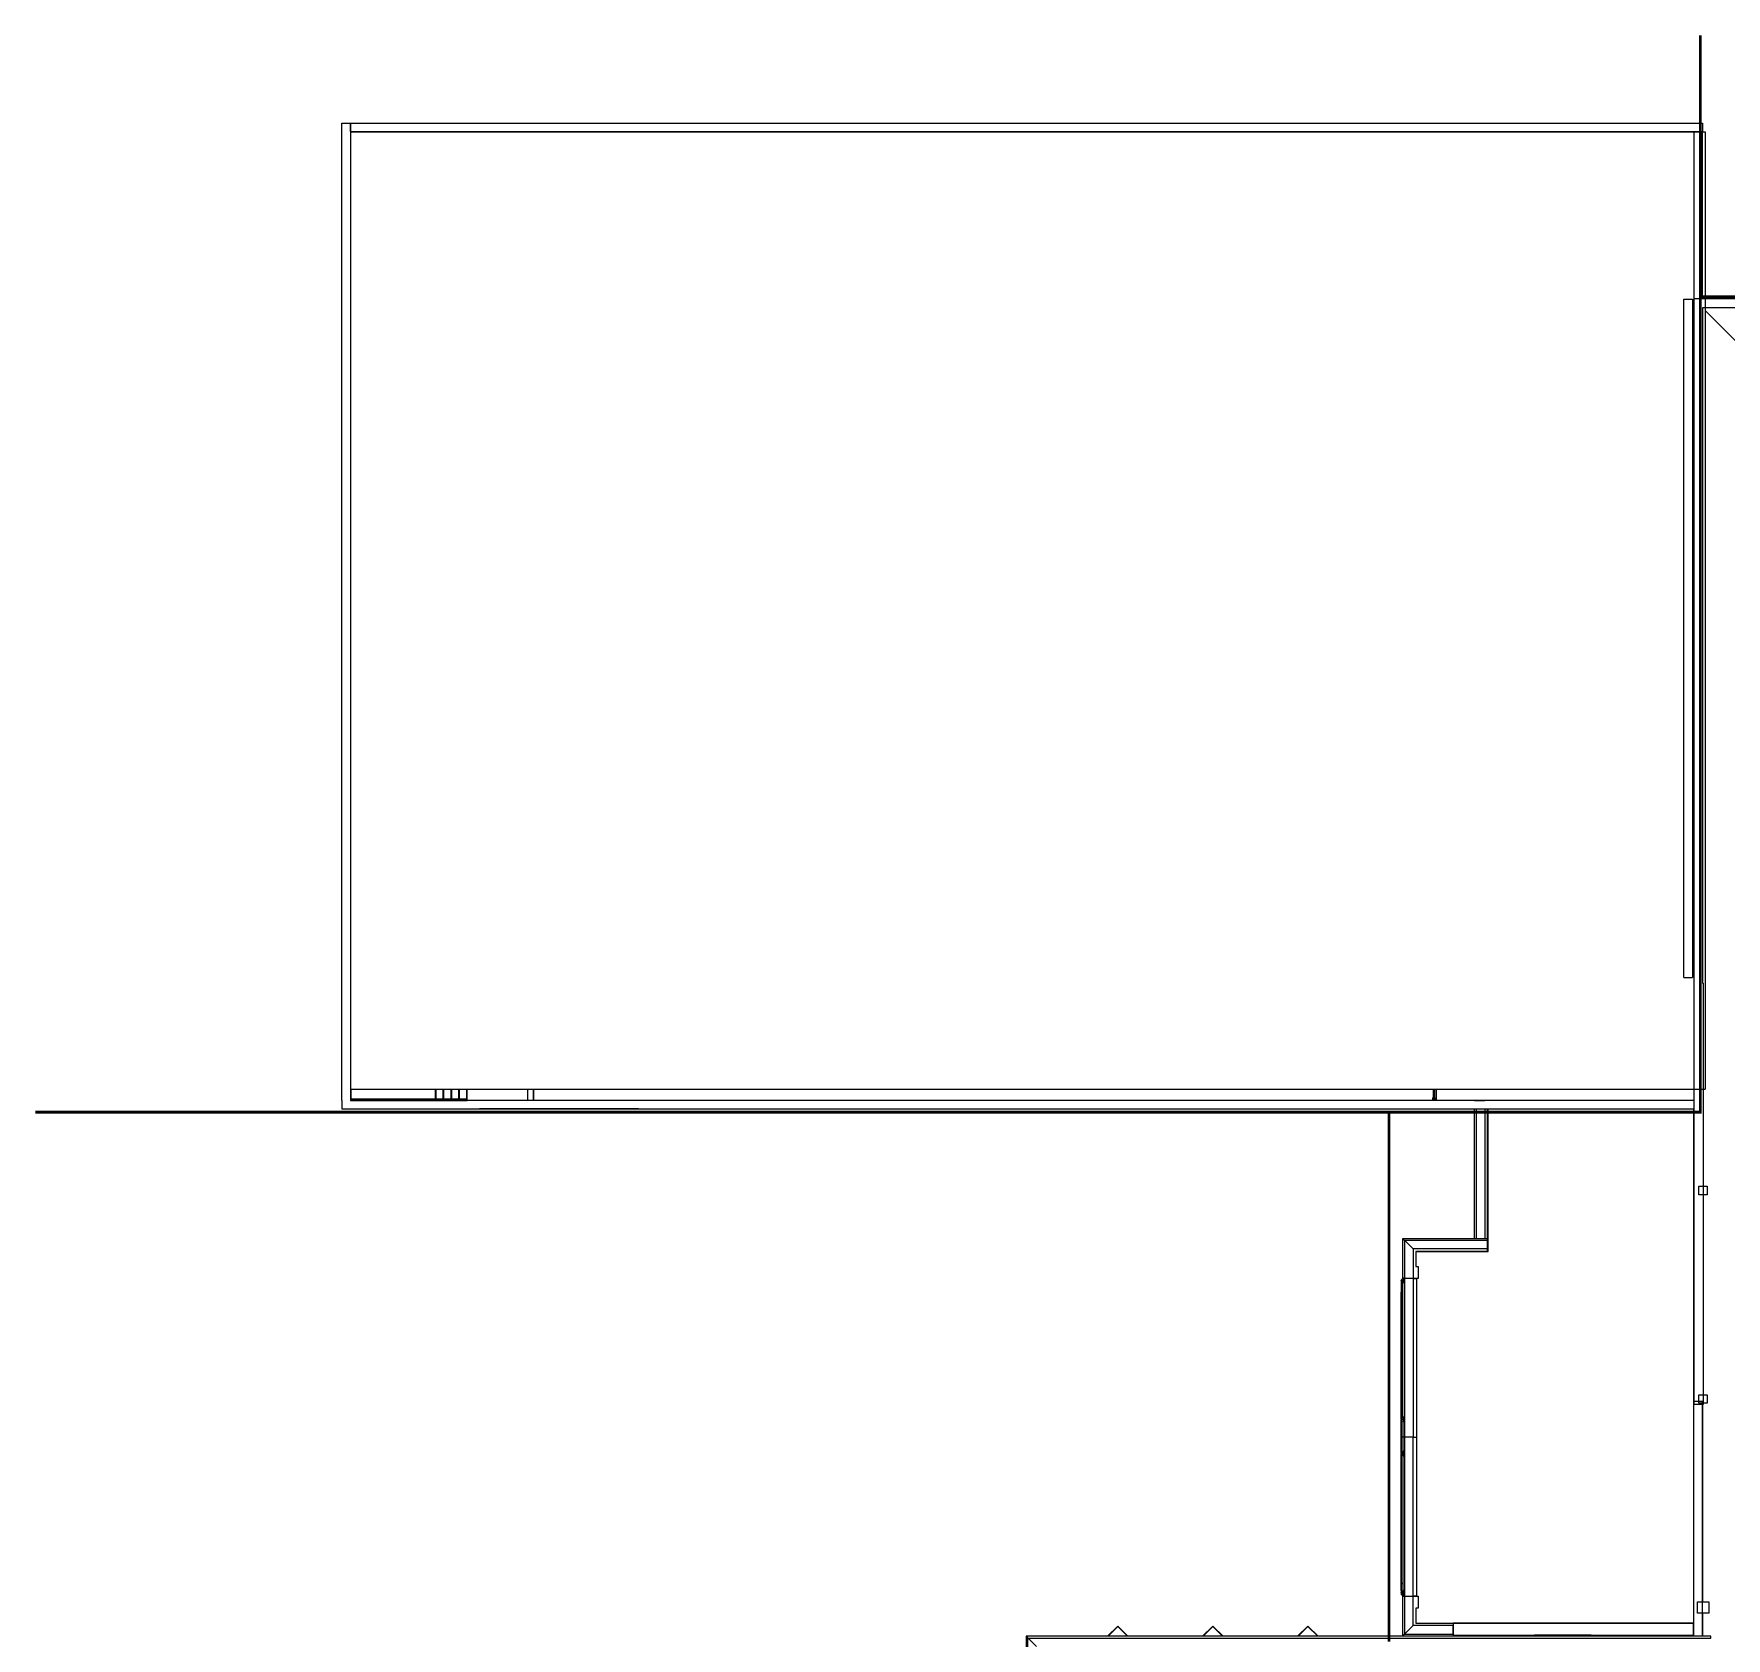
# Model space of a CAD drawing. Header units: inches. Extents: x 10004 to 17737, y 28227 to 35905.
# Drawn here: x 10322 to 12699, y 31573 to 33826 of the extents above; entities that cross this region are included whole.
import ezdxf

# ---------------------------------------------------------------- set-up
doc = ezdxf.new("R2010")
doc.units = ezdxf.units.IN
doc.header["$LTSCALE"] = 0.25
doc.header["$MEASUREMENT"] = 0
doc.layers.add('BACKGROUND', color=8, linetype='Continuous')

msp = doc.modelspace()

# ---------------------------------------------------------------- linework, layer by layer
at = {"lineweight": 0, "const_width": 4}
for points in [[(12662.5, 33453.7), (12662.5, 33823.5)], [(14047.2, 33456.2), (12662.5, 33456.2), (12662.5, 32311.2), (12225.3, 32311.2), (12225.3, 31567.5)], [(12225.3, 32311.2), (10324.4, 32311.2)]]:
    msp.add_lwpolyline(points, dxfattribs=at)
at = {"layer": 'BACKGROUND'}
for points in [[(10755, 32327.8), (10755, 33700.3), (10767.1, 33700.3), (10767.1, 32327.8)], [(10767.1, 33688.2), (10767.1, 33700.3), (12665.8, 33700.3), (12665.8, 33688.2)], [(12097.1, 33700.3), (12192.7, 33700.3)], [(12665.8, 33453.7), (12665.8, 33688.1), (10767.1, 33688.1), (12669.3, 33688.1), (12669.3, 32343.7)], [(12654, 33453.7), (12654, 33688.1), (12665.8, 33688.1)], [(10755, 33533), (10755, 33608.5)], [(12639.4, 32500.5), (12639.4, 33452.7), (12651.5, 33452.7), (12651.5, 32500.5)], [(12654, 33453.7), (12665.8, 33453.7), (14582.1, 33453.7), (14582.1, 33440.9)], [(12654, 32492.5), (12654, 33453.7), (12665.8, 33453.7)], [(12933.4, 33440.9), (12665.8, 33440.9), (12665.8, 32492.5)], [(13026.8, 33079.3), (12669.3, 33436.8)], [(10767.1, 32872.6), (10767.1, 32343.7), (12669.3, 32343.7)], [(12639.4, 32500.5), (12651.5, 32500.5)], [(12665.8, 32492.5), (12666.5, 32492.5), (12666.5, 32323), (12666.5, 31900.9), (12654, 31900.9), (12654, 32323), (12654, 32492.5)], [(10754.9, 32327.8), (10754.9, 32315.7), (12354.6, 32315.7), (12654, 32315.7), (12654, 32327.8), (12354.6, 32327.8), (10767.1, 32327.8), (10886.8, 32327.8), (10931.1, 32327.8), (10931.1, 32329.7), (10886.8, 32329.7), (10768, 32329.7), (10768, 32343.7)], [(10886.5, 32329.7), (10886.5, 32343.7)], [(10887.5, 32329.7), (10887.5, 32343.7)], [(10897.4, 32329.7), (10897.4, 32343.7)], [(10898.3, 32329.7), (10898.3, 32343.7)], [(10908.5, 32329.7), (10908.5, 32343.7)], [(10909.5, 32329.7), (10909.5, 32343.7)], [(10919.3, 32329.7), (10919.3, 32343.7)], [(10920.3, 32329.7), (10920.3, 32343.7)], [(10930.2, 32329.7), (10930.2, 32343.7)], [(10931.1, 32327.8), (10931.1, 32328.8), (10931.1, 32343.7)], [(12291.5, 32343.7), (12291.5, 32327.8), (11023.8, 32327.8), (11023.8, 32343.7), (11023.8, 32327.8), (11015.9, 32327.8), (11015.9, 32343.7)], [(12287.7, 32343.7), (12287.7, 32330.7), (12287.7, 32330), (12287.7, 32330.7), (12287.7, 32343.7), (12287.7, 32330.7), (12287.7, 32330), (12288, 32330), (12288.3, 32330), (12288.6, 32330), (12288.9, 32330), (12289.2, 32330), (12289.2, 32330.3), (12289.2, 32330.7), (12289.6, 32330), (12289.2, 32330.3), (12289.2, 32329.7), (12289.2, 32330.3), (12289.2, 32330.7), (12289.2, 32330.3), (12289.2, 32329.7), (12288.9, 32329.4), (12289.2, 32329.7), (12289.2, 32330.3), (12289.2, 32330.7), (12289.2, 32330.3), (12289.2, 32329.7), (12288.9, 32329.4), (12289.2, 32329.7), (12289.6, 32330), (12289.2, 32329.7), (12289.6, 32330), (12289.2, 32330.7), (12289.2, 32330.3), (12289.2, 32330.7), (12289.2, 32343.7)], [(10887.5, 32328.8), (10767.1, 32328.8)], [(12289.2, 32331.9), (12289.9, 32331.3), (12290.2, 32330.7), (12290.2, 32329.7), (12289.9, 32329.1), (12289.2, 32328.4), (12288.3, 32328.1), (12287.7, 32328.4), (12287, 32329.1), (12286.7, 32329.7), (12286.7, 32330.7), (12287, 32331.3), (12287.7, 32331.9)], [(12287.7, 32331.3), (12287, 32330.7), (12287, 32330), (12287.3, 32329.1), (12288, 32328.8), (12288.3, 32328.4), (12289.2, 32328.8), (12289.9, 32329.4), (12289.9, 32330.3), (12289.6, 32331), (12289.2, 32331.3)], [(12287.3, 32330.7), (12287.3, 32330.3)], [(12287.3, 32330.3), (12287.7, 32330.7)], [(12287.3, 32330.3), (12287.7, 32330.7)], [(12287.3, 32330.3), (12287.7, 32330.7)], [(12287.3, 32330.3), (12287.7, 32330.7)], [(12287.3, 32330.3), (12287.7, 32330.7)], [(12287.3, 32330.3), (12287.7, 32330.7)], [(12287.3, 32330.3), (12287.7, 32330.7)], [(12287.3, 32330.3), (12287.7, 32330.7)], [(12287.3, 32330.3), (12287.3, 32329.7)], [(12287.3, 32329.7), (12287.3, 32330.3)], [(12287.3, 32329.7), (12287.3, 32330.3)], [(12287.3, 32329.7), (12287.3, 32330.3)], [(12287.3, 32329.7), (12287.3, 32330.3)], [(12287.3, 32329.7), (12287.3, 32330.3)], [(12287.3, 32329.7), (12287.3, 32330.3)], [(12287.3, 32329.7), (12287.3, 32330.3)], [(12287.7, 32329.7), (12287.3, 32329.7)], [(12287.7, 32329.7), (12287.3, 32329.7)], [(12287.7, 32329.7), (12287.3, 32329.7)], [(12287.7, 32329.7), (12287.3, 32329.7)], [(12287.7, 32329.7), (12287.3, 32329.7)], [(12287.7, 32329.7), (12287.3, 32329.7)], [(12287.7, 32330), (12287.7, 32330)], [(12287.7, 32330), (12287.7, 32330)], [(12287.7, 32329.4), (12288, 32329.1)], [(12287.7, 32329.4), (12288, 32329.1)], [(12287.7, 32329.4), (12288, 32329.1)], [(12287.7, 32329.4), (12288, 32329.1)], [(12288, 32329.4), (12287.7, 32329.4)], [(12288, 32329.4), (12287.7, 32329.4)], [(12288, 32329.4), (12287.7, 32329.4)], [(12288, 32329.4), (12287.7, 32329.4)], [(12288, 32330), (12288, 32330)], [(12288, 32330), (12288, 32330)], [(12288, 32330), (12288, 32330)], [(12288.3, 32330), (12288, 32330)], [(12288, 32330), (12288, 32330)], [(12288, 32330), (12288, 32330)], [(12288, 32330), (12288.3, 32330)], [(12288.3, 32330), (12288, 32330)], [(12288, 32330), (12288, 32330)], [(12288.3, 32329.1), (12288, 32329.4)], [(12288.3, 32329.1), (12288, 32329.4)], [(12288.3, 32329.1), (12288, 32329.4)], [(12288.3, 32329.1), (12288, 32329.4)], [(12288, 32329.1), (12288, 32329.1)], [(12288, 32329.1), (12288.3, 32329.1)], [(12288, 32329.1), (12288.3, 32329.1)], [(12288.3, 32330), (12288.3, 32330)], [(12288.3, 32330), (12288.3, 32330)], [(12288.3, 32330), (12288.3, 32330)], [(12288.6, 32330), (12288.3, 32330)], [(12288.3, 32330), (12288.3, 32330)], [(12288.3, 32330), (12288.3, 32330)], [(12288.3, 32330), (12288.6, 32330)], [(12288.6, 32330), (12288.3, 32330)], [(12288.3, 32330), (12288.3, 32330)], [(12288.6, 32329.4), (12288.3, 32329.1)], [(12288.6, 32329.4), (12288.3, 32329.1)], [(12288.6, 32329.4), (12288.3, 32329.1)], [(12288.6, 32329.4), (12288.3, 32329.1)], [(12288.3, 32329.1), (12288.6, 32329.1)], [(12288.3, 32329.1), (12288.6, 32329.1)], [(12288.3, 32329.1), (12288.6, 32329.1)], [(12288.3, 32329.1), (12288.6, 32329.1)], [(12288.6, 32329.1), (12288.3, 32329.1)], [(12288.9, 32330), (12288.6, 32330)], [(12288.6, 32330), (12288.9, 32330)], [(12288.9, 32330), (12288.6, 32330)], [(12289.2, 32330.7), (12289.2, 32330.3), (12289.2, 32329.7), (12288.9, 32329.4), (12289.2, 32329.4)], [(12289.6, 32330), (12289.2, 32330.7), (12289.2, 32330.3), (12289.2, 32329.7), (12288.9, 32329.4), (12289.2, 32329.7)], [(12288.9, 32330), (12288.9, 32330)], [(12288.9, 32330), (12288.9, 32330)], [(12288.9, 32330), (12288.9, 32330)], [(12288.9, 32330), (12288.9, 32330)], [(12288.9, 32330), (12288.9, 32330)], [(12288.9, 32330), (12288.9, 32330)], [(12288.9, 32330), (12288.9, 32330)], [(12289.2, 32329.7), (12288.9, 32329.4)], [(12289.2, 32329.7), (12288.9, 32329.4)], [(12289.2, 32330.3), (12289.2, 32329.7)], [(12289.2, 32330.3), (12289.2, 32329.7)], [(12289.2, 32330), (12289.2, 32330)], [(12289.2, 32329.7), (12289.2, 32329.7)], [(12289.2, 32329.7), (12289.2, 32329.7)], [(12289.2, 32329.7), (12289.2, 32329.7)], [(12289.2, 32329.7), (12289.2, 32329.7)], [(12289.2, 32329.7), (12289.2, 32329.7)], [(12289.2, 32329.7), (12289.2, 32329.7)], [(12289.2, 32329.7), (12289.2, 32329.7)], [(12289.2, 32329.7), (12289.2, 32329.7)], [(12289.6, 32329.7), (12289.6, 32330.7)], [(12345.3, 32327.8), (12347.9, 32327.8), (12359.7, 32327.8)], [(11171.3, 32315.7), (10948.3, 32315.7)], [(12363.2, 32315.7), (12363.2, 32132.5), (12363.2, 32115.6), (12262.8, 32115.6), (12364.4, 32115.6), (12364.4, 32315.7), (12652.8, 32315.7), (12652.8, 31612.6)], [(12345, 32315.7), (12345, 32133.8)], [(12347.6, 32315.7), (12347.6, 32133.8)], [(12359.7, 32315.7), (12359.7, 32133.8)], [(12244.6, 31876.7), (12241.8, 31879.6), (12244.6, 31882.4), (12244.6, 32072), (12241.8, 32074.8), (12244.6, 32077.7), (12244.6, 32094.6), (12244.6, 32133.8), (12262.8, 32133.8), (12363.2, 32133.8), (12363.2, 32133.5), (12363.2, 32130.9), (12363.2, 32131.2), (12262.8, 32131.2), (12247.2, 32131.2), (12247.2, 32094.6), (12247.2, 32078), (12247.2, 31854.7), (12247.2, 31631.4), (12247.2, 31614.5), (12247.2, 31578.2), (12262.8, 31578.2), (12315.4, 31578.2), (12315.4, 31578.5), (12315.4, 31590.3), (12259.3, 31590.3), (12247.5, 31578.5), (12247.5, 31578.2), (12247.2, 31578.2), (12245, 31575.9), (12244.6, 31575.6)], [(12259.3, 32119.1), (12247.5, 32130.9), (12247.2, 32130.9), (12247.2, 32131.2), (12245, 32133.5), (12244.6, 32133.5), (12244.6, 32133.8)], [(12244.6, 32133.8), (12244.6, 32133.8)], [(12244.6, 32133.8), (12244.6, 32133.8)], [(12247.2, 32131.2), (12247.2, 32131.2)], [(12247.2, 32131.2), (12247.2, 32131.2)], [(12247.2, 32131.2), (12247.2, 32131.2)], [(12247.2, 32131.2), (12247.2, 32131.2)], [(12247.5, 32130.9), (12247.5, 32130.9)], [(12247.5, 32130.9), (12247.5, 32130.9)], [(12363.2, 32130.9), (12363.2, 32119.1), (12259.3, 32119.1), (12259.3, 32078)], [(12363.2, 32133.8), (12363.2, 32133.8)], [(12363.2, 32133.8), (12363.2, 32133.8)], [(12363.2, 32133.8), (12363.2, 32133.8)], [(12363.2, 32133.5), (12363.2, 32133.5)], [(12363.2, 32131.2), (12363.2, 32131.2)], [(12363.2, 32131.2), (12363.2, 32131.2)], [(12363.2, 32131.2), (12363.2, 32131.2)], [(12363.2, 32131.2), (12363.2, 32131.2)], [(12363.2, 32130.9), (12363.2, 32130.9)], [(12363.2, 32130.9), (12363.2, 32130.9)], [(12363.2, 32130.9), (12363.2, 32130.9)], [(12262.8, 32115.6), (12262.8, 32094.6), (12266.3, 32094.6), (12266.3, 32077.7), (12259.3, 32077.7), (12263.8, 32077.7), (12263.8, 31854.7), (12263.8, 31631.4), (12259.3, 31631.4), (12266.3, 31631.4), (12266.3, 31614.5), (12262.8, 31614.5), (12262.8, 31593.8), (12652.8, 31593.8), (12315.4, 31593.8), (12315.4, 31576.6), (12652.8, 31576.6), (12652.8, 31593.8)], [(12241.8, 32074.8), (12245.9, 32079), (12245.9, 32074.8)], [(12241.8, 32074.8), (12241.8, 32074.8)], [(12241.8, 32074.8), (12241.8, 32074.8)], [(12242.4, 32074.2), (12242.4, 32073.3), (12242.4, 32071.7), (12242.4, 32069.7), (12242.4, 32067.5), (12242.4, 32065), (12242.4, 32061.8), (12242.4, 32058.6)], [(12242.4, 32070.1), (12242.4, 32069.7), (12242.4, 32069.1), (12242.4, 32067.8), (12242.4, 32066.2)], [(12242.4, 32065.9), (12242.4, 32063.7), (12242.4, 32061.1), (12242.4, 32058), (12242.4, 32054.5), (12242.4, 32047.1), (12242.4, 32039.5), (12242.4, 32031.5), (12242.4, 32022.9), (12242.4, 32014.3), (12242.4, 32005.1), (12242.4, 31995.8), (12242.4, 31986.3), (12242.4, 31976.4), (12242.4, 31966.2), (12242.4, 31955.7), (12242.4, 31945.2), (12242.4, 31934.3), (12242.4, 31923.2), (12242.4, 31912), (12242.4, 31900.9), (12242.4, 31889.4), (12242.4, 31880.5), (12242.4, 31888.5), (12242.4, 31899.6), (12242.4, 31910.5), (12242.4, 31921.6), (12242.4, 31932.1), (12242.4, 31943), (12242.4, 31953.1), (12242.4, 31963.3), (12242.4, 31973.5), (12242.4, 31983.1), (12242.4, 31992.7), (12242.4, 32001.9), (12242.4, 32011.1), (12242.4, 32019.7), (12242.4, 32028), (12242.4, 32036.3), (12242.4, 32043.9), (12242.4, 32051.6), (12242.4, 32058.6), (12244.3, 32059.6), (12244.6, 32059.9)], [(12247.2, 32078), (12247.5, 32078), (12259.3, 32078), (12259.3, 31854.7), (12247.5, 31854.7), (12247.2, 31854.7), (12245, 31854.7), (12244.6, 31854.7)], [(12244.6, 32077.7), (12244.6, 32077.7)], [(12244.6, 32077.7), (12244.6, 32077.7)], [(12244.6, 32077.7), (12244.6, 32077.7)], [(12245.9, 32071), (12245.9, 32079)], [(12247.2, 32077.7), (12245.9, 32077.7)], [(12247.2, 32078), (12247.2, 32078)], [(12247.2, 32078), (12247.2, 32078)], [(12247.2, 32078), (12247.2, 32078)], [(12247.2, 32078), (12247.2, 32078)], [(12247.2, 32078), (12247.2, 32078)], [(12247.5, 32078), (12247.5, 32078)], [(12247.5, 32078), (12247.5, 32078)], [(12665.5, 31607.5), (12665.5, 31575.3), (12665.5, 31905), (12652.8, 31905), (12652.8, 31575.3)], [(12665.5, 31900.9), (12665.5, 31623.4)], [(12241.8, 31879.6), (12241.8, 31879.6)], [(12241.8, 31879.6), (12241.8, 31879.6)], [(12245.9, 31879.6), (12241.8, 31879.6)], [(12244.6, 31877), (12244.6, 31854.7), (12244.3, 31854.7), (12242.4, 31854.7), (12242.4, 31866.2), (12242.4, 31878), (12242.4, 31878.9), (12242.4, 31877.3), (12242.4, 31865.9), (12242.4, 31854.7)], [(12244.6, 31854.7), (12244.6, 31854.7)], [(12244.6, 31854.7), (12244.6, 31854.7)], [(12244.6, 31854.7), (12244.6, 31854.7)], [(12244.6, 31854.7), (12244.6, 31854.7)], [(12247.2, 31854.7), (12247.2, 31854.7)], [(12247.2, 31854.7), (12247.2, 31854.7)], [(12247.2, 31854.7), (12247.2, 31854.7)], [(12247.2, 31854.7), (12247.2, 31854.7)], [(12247.2, 31854.7), (12247.2, 31854.7)], [(12247.5, 31854.7), (12247.5, 31854.7)], [(12247.5, 31854.7), (12247.5, 31854.7)], [(12259.3, 31590.3), (12259.3, 31631.4), (12259.3, 31854.7), (12263.8, 31854.7)], [(12245.9, 31831.8), (12245.9, 31827.9), (12241.8, 31831.8), (12245.9, 31835.9), (12245.9, 31831.8), (12241.8, 31831.8), (12244.6, 31834.6)], [(12241.8, 31831.8), (12241.8, 31831.8)], [(12241.8, 31831.8), (12241.8, 31831.8)], [(12241.8, 31831.8), (12244.6, 31828.9)], [(12242.4, 31650.8), (12242.4, 31647.3), (12242.4, 31644.4), (12242.4, 31641.6), (12242.4, 31639.3), (12242.4, 31640.3), (12242.4, 31641.6), (12242.4, 31643.2), (12242.4, 31645.4), (12242.4, 31648.3), (12242.4, 31651.1), (12242.4, 31655), (12242.4, 31662.3), (12242.4, 31669.9), (12242.4, 31677.9), (12242.4, 31686.2), (12242.4, 31695.1), (12242.4, 31704), (12242.4, 31713.3), (12242.4, 31723.1), (12242.4, 31733), (12242.4, 31743.2), (12242.4, 31753.4), (12242.4, 31764.2), (12242.4, 31775.1), (12242.4, 31785.9), (12242.4, 31797), (12242.4, 31808.5), (12242.4, 31820), (12242.4, 31831.1), (12242.4, 31820.9), (12242.4, 31809.8), (12242.4, 31798.6), (12242.4, 31787.8), (12242.4, 31777), (12242.4, 31766.5), (12242.4, 31755.9), (12242.4, 31745.7), (12242.4, 31735.9), (12242.4, 31726), (12242.4, 31716.4), (12242.4, 31707.2), (12242.4, 31698.3), (12242.4, 31689.4), (12242.4, 31681.1), (12242.4, 31673.1), (12242.4, 31665.1), (12242.4, 31657.8), (12242.4, 31650.8), (12244.3, 31649.5), (12244.6, 31649.2)], [(12245.9, 31636.5), (12245.9, 31632.7), (12241.8, 31636.5), (12241.8, 31636.8), (12245.9, 31640.6), (12245.9, 31636.5), (12241.8, 31636.5), (12244.6, 31633.9)], [(12244.6, 31639.3), (12241.8, 31636.8)], [(12241.8, 31636.5), (12241.8, 31636.5)], [(12242.4, 31639.3), (12242.4, 31639.3)], [(12242.4, 31639.3), (12242.4, 31637.4)], [(12242.4, 31637.4), (12242.4, 31637.4)], [(12242.4, 31635.8), (12242.4, 31635.2), (12242.4, 31634.6), (12242.4, 31634.2)], [(12242.7, 31634.2), (12244.6, 31632.7), (12242.4, 31634.2), (12244.6, 31632.7)], [(12315.4, 31578.5), (12315.4, 31575.9), (12315.4, 31575.6), (12262.8, 31575.6), (12244.6, 31575.6), (12244.6, 31614.5), (12244.6, 31631.4), (12245, 31631.4), (12247.2, 31631.4), (12247.5, 31631.4), (12259.3, 31631.4)], [(12244.6, 31631.4), (12244.6, 31631.4)], [(12244.6, 31631.4), (12244.6, 31631.4)], [(12244.6, 31631.4), (12244.6, 31631.4)], [(12247.2, 31631.4), (12247.2, 31631.4)], [(12247.2, 31631.4), (12247.2, 31631.4)], [(12247.2, 31631.4), (12247.2, 31631.4)], [(12247.2, 31631.4), (12247.2, 31631.4)], [(12247.2, 31631.4), (12247.2, 31631.4)], [(12247.5, 31631.4), (12247.5, 31631.4)], [(12247.5, 31631.4), (12247.5, 31631.4)], [(11830.2, 31575.3), (11844.5, 31589.6), (11858.8, 31575.3)], [(11830.8, 31575.3), (11844.5, 31589), (11858.2, 31575.3)], [(11963.3, 31575.3), (11978, 31589.6), (11992.3, 31575.3)], [(11964.3, 31575.3), (11978, 31589), (11991.7, 31575.3)], [(12096.8, 31575.3), (12111.5, 31589.6), (12125.8, 31575.3)], [(12097.8, 31575.3), (12111.5, 31589), (12125.2, 31575.3)], [(12262.8, 31593.8), (12315.4, 31593.8), (12315.4, 31576.6)], [(11715.8, 31575.3), (11716.1, 31575), (11718.3, 31572.8), (11718.7, 31572.4), (11719, 31572.1), (11730.5, 31560.7)], [(11715.8, 31575.3), (11715.8, 31575.3)], [(11715.8, 31575.3), (11715.8, 31575.3)], [(11716.1, 31575), (11716.1, 31575)], [(11716.1, 31575), (11716.1, 31575)], [(11718.3, 31572.8), (11718.3, 31572.8)], [(11718.3, 31572.8), (11718.3, 31572.8)], [(11718.3, 31572.8), (11718.3, 31572.8)], [(12244.6, 31575.6), (12244.6, 31575.6)], [(12244.6, 31575.6), (12244.6, 31575.6)], [(12244.6, 31575.6), (12244.6, 31575.6)], [(12247.2, 31578.2), (12247.2, 31578.2)], [(12247.2, 31578.2), (12247.2, 31578.2)], [(12247.2, 31578.2), (12247.2, 31578.2)], [(12247.2, 31578.2), (12247.2, 31578.2)], [(12247.2, 31578.2), (12247.2, 31578.2)], [(12247.5, 31578.5), (12247.5, 31578.5)], [(12315.4, 31578.5), (12315.4, 31578.5)], [(12315.4, 31578.2), (12315.4, 31578.2)], [(12315.4, 31578.2), (12315.4, 31578.2)], [(12315.4, 31578.2), (12315.4, 31578.2)], [(12315.4, 31578.2), (12315.4, 31578.2)], [(12315.4, 31578.2), (12315.4, 31578.2)], [(12315.4, 31578.2), (12315.4, 31578.2)], [(12315.4, 31575.6), (12315.4, 31575.6)], [(12315.4, 31575.6), (12315.4, 31575.6)], [(12315.4, 31575.6), (12315.4, 31575.6)], [(12315.4, 31575.6), (12315.4, 31575.6)], [(12509.4, 31576.6), (12429.7, 31576.6)], [(12677.3, 31575.3), (12677.3, 31575.3)], [(12677.3, 31575.3), (12677.3, 31575.3)], [(12677.3, 31575), (12677.3, 31575)], [(12677.3, 31575), (12677.3, 31575)], [(12677.3, 31572.8), (12677.3, 31572.8)], [(12677.3, 31572.8), (12677.3, 31572.8)], [(12677.3, 31572.8), (12677.3, 31572.8)]]:
    msp.add_lwpolyline(points, dxfattribs=at)
at = {"layer": 'BACKGROUND', "ltscale": 6.518266}
msp.add_lwpolyline([(14603.4, 33440.9), (12669.3, 33440.9)], dxfattribs=at)
at = {"layer": 'BACKGROUND'}
for points in [[(12289.2, 32343.7), (12289.2, 32330.7), (12289.2, 32330.3), (12289.2, 32330), (12289.2, 32330.3), (12289.2, 32330.7)], [(12288.3, 32331.6), (12287.7, 32331.3), (12287, 32330.7), (12287, 32330), (12287.3, 32329.1), (12288, 32328.8), (12288.3, 32328.4), (12289.2, 32328.8), (12289.9, 32329.4), (12289.9, 32330.3), (12289.6, 32331), (12288.9, 32331.6)], [(12287.3, 32330.3), (12287.7, 32330.7), (12287.3, 32330.3), (12287.3, 32329.7)], [(12287.3, 32329.7), (12287.3, 32330.3)], [(12287.3, 32329.7), (12287.7, 32329.7), (12287.3, 32329.7), (12287.3, 32330.3)], [(12287.7, 32329.4), (12288, 32329.1), (12288.3, 32329.1), (12288.6, 32329.4), (12288.3, 32329.1), (12288, 32329.4)], [(12287.7, 32329.4), (12288, 32329.4), (12288.3, 32329.1), (12288, 32329.4)], [(12288, 32329.4), (12288.3, 32329.1), (12288.6, 32329.4), (12288.3, 32329.1), (12288, 32329.4), (12287.7, 32329.4)], [(12288.9, 32330), (12288.6, 32330), (12288.3, 32330), (12288, 32330), (12288.3, 32330), (12288.6, 32330)], [(12288.9, 32329.4), (12288.9, 32329.1), (12289.2, 32329.1), (12289.2, 32329.4), (12288.9, 32329.4), (12289.2, 32329.4)], [(12660.4, 32207.4), (12672.2, 32207.4), (12672.2, 32195.3), (12660.4, 32195.3)], [(12241.8, 32074.8), (12245.9, 32074.8), (12245.9, 32071)], [(12660.4, 31914.3), (12672.2, 31914.3), (12672.2, 31902.5), (12660.4, 31902.5)], [(12245.9, 31883.7), (12245.9, 31879.6), (12245.9, 31875.7), (12241.8, 31879.6)], [(12242.4, 31832.7), (12242.4, 31842.9), (12242.4, 31854.7), (12242.4, 31843.2)], [(12658.5, 31623.4), (12674.4, 31623.4), (12674.4, 31607.5), (12658.5, 31607.5)], [(11716.1, 31221.7), (11718.7, 31221.7), (11718.3, 31221.7), (11718.3, 31572.8), (12677.3, 31572.8), (12677.3, 31572.4), (12677.3, 31575), (12677.3, 31575.3), (11715.8, 31575.3), (11715.8, 31221.7)]]:
    msp.add_lwpolyline(points, close=True, dxfattribs=at)
at = {"layer": 'BACKGROUND', "ltscale": 0.991667}
msp.add_lwpolyline([(12244.6, 31854.7), (12244.6, 31631.4)], dxfattribs=at)

doc.saveas('drawing.dxf')
